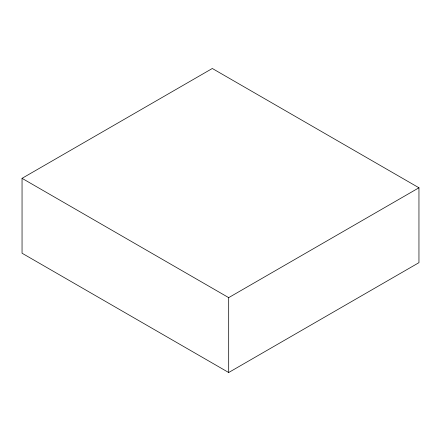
<?xml version="1.0" encoding="UTF-8"?>
<svg xmlns="http://www.w3.org/2000/svg" width="441" height="441" viewBox="0 0 441 441"><rect width="100%" height="100%" fill="white"/><g stroke="black" fill="none" stroke-linecap="round" stroke-linejoin="round"><path stroke-width="0.66" d="M22.05 178.335L212.314 68.487L418.95 187.783L418.95 262.665L228.686 372.513L22.05 253.217L22.05 178.335L228.686 297.636L418.95 187.783M228.686 297.636L228.686 372.513"/></g></svg>
